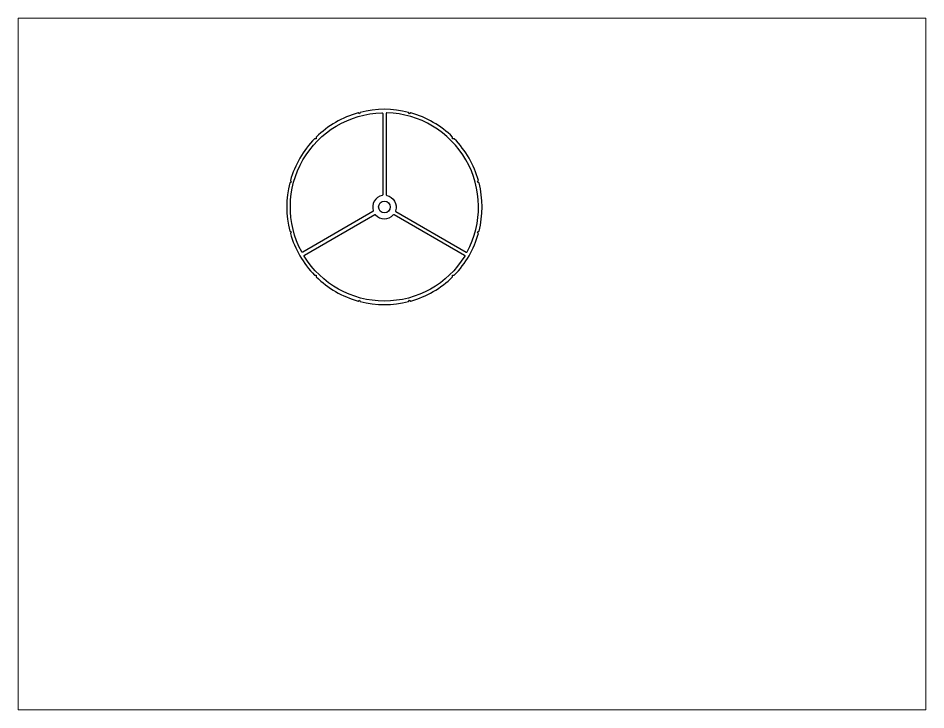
# Paper-space layout 'Layout1' of a CAD drawing. Extents: x 27 to 240, y 20 to 183.
# The model-space entities are those that its viewports show. They can reach past a viewport. Long polylines and large blocks are cut down to what shows.
import ezdxf

# ---------------------------------------------------------------- set-up
doc = ezdxf.new("R2010")
doc.units = 0
doc.header["$LTSCALE"] = 15
doc.layers.get('0').update_dxf_attribs({"linetype": 'CONTINUOUS'})

msp = doc.modelspace()

# ---------------------------------------------------------------- linework, layer by layer
at = {"ltscale": 0.05}
for points in [[(163.56, 156.81), (163.91, 157.42), (164.52, 157.06, 0.125565), (182.29, 167.32), (182.29, 168.03), (183, 168.03, 0.125565), (193.26, 185.8), (192.91, 186.41), (193.51, 186.76, 0.125565), (193.51, 207.28), (192.91, 207.63), (193.26, 208.24, 0.125565), (183, 226.01), (182.29, 226.01), (182.29, 226.71, 0.125565), (164.52, 236.97), (163.91, 236.62), (163.56, 237.23, 0.125565), (143.04, 237.23), (142.69, 236.62), (142.08, 236.97, 0.125565), (124.31, 226.71), (124.31, 226.01), (123.61, 226.01, 0.125565), (113.35, 208.24), (113.7, 207.63), (113.09, 207.28, 0.125565), (113.09, 186.76), (113.7, 186.41), (113.35, 185.8, 0.125565), (123.61, 168.03), (124.31, 168.03), (124.31, 167.32, 0.125565), (142.08, 157.06), (142.69, 157.42), (143.04, 156.81, 0.125565)], [(118.56, 177.82, -0.421982), (118.15, 177.94, -0.559849), (152.24, 237, -0.421982), (152.55, 236.7), (152.55, 202.21, -0.356937), (152.31, 201.92, 0.451237), (148.56, 195.43, -0.356937), (148.43, 195.07)], [(188.05, 177.82, 0.421982), (188.46, 177.94, 0.559849), (154.36, 237, 0.421982), (154.05, 236.7), (154.05, 202.21, 0.356937), (154.29, 201.92, -0.451237), (158.04, 195.43, 0.356937), (158.18, 195.07)], [(149.18, 193.77, -0.356937), (149.55, 193.71, 0.451237), (157.05, 193.71, -0.356937), (157.43, 193.77), (187.3, 176.53, -0.421982), (187.4, 176.11, -0.559849), (119.2, 176.11, -0.421982), (119.31, 176.53)]]:
    msp.add_lwpolyline(points, format="xyb", close=True, dxfattribs=at)
msp.add_circle((153.3, 197.02), 2.5, dxfattribs=at)

psp = doc.layouts.get("Layout1")

# ---------------------------------------------------------------- viewports
at = {"layer": '0', "color": 0, "linetype": 'BYBLOCK', "ltscale": 0.05}
psp.add_viewport(center=(133.35, 101.6), size=(213.36, 162.56), view_center_point=(190.51, 130.3), view_height=293.8955, dxfattribs=at)

doc.saveas('drawing.dxf')
